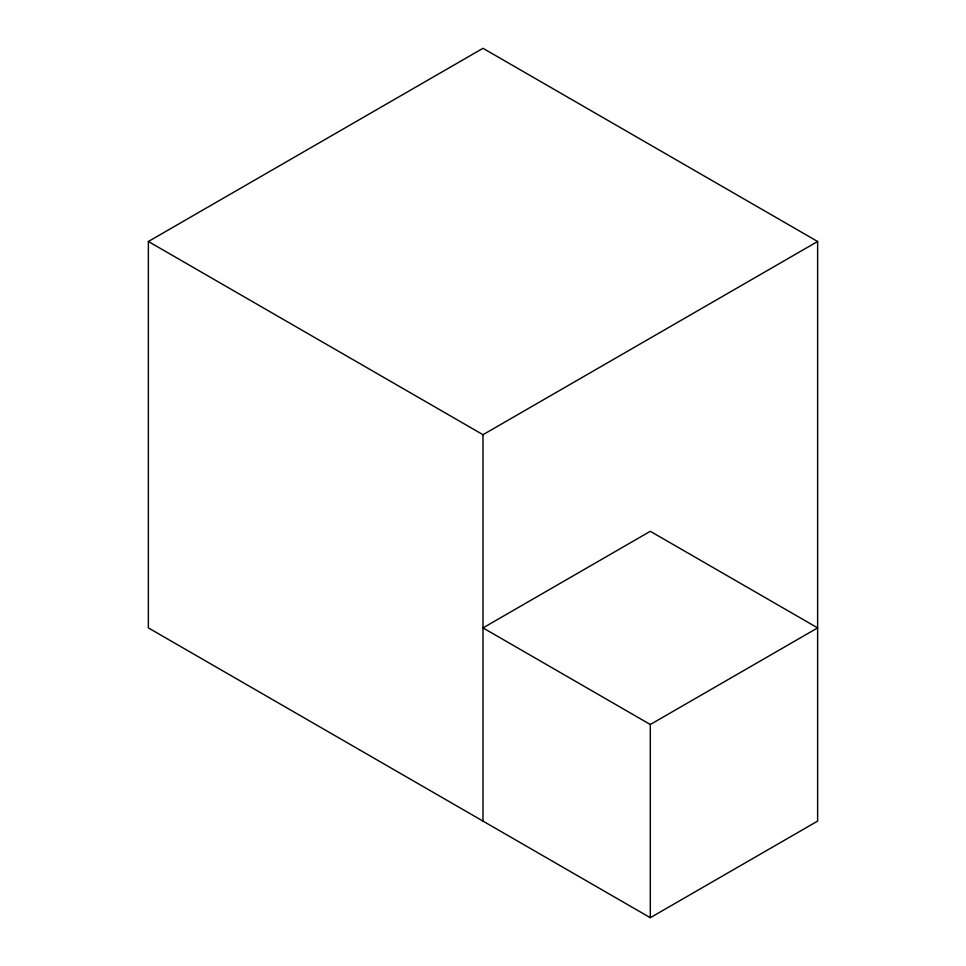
<?xml version="1.0" encoding="UTF-8"?>
<svg xmlns="http://www.w3.org/2000/svg" width="966" height="966" viewBox="0 0 966 966"><rect width="100%" height="100%" fill="white"/><g stroke="black" fill="none" stroke-linecap="round" stroke-linejoin="round"><path stroke-width="1.45" d="M148.366 241.5L483 48.3L817.634 241.5L817.634 821.1L650.311 917.7L148.366 627.9L148.366 241.5L483 434.7L817.634 241.5M650.311 724.5L817.634 627.9L650.311 531.3L483 627.9L650.311 724.5L650.311 917.7M483 434.7L483 821.1"/></g></svg>
